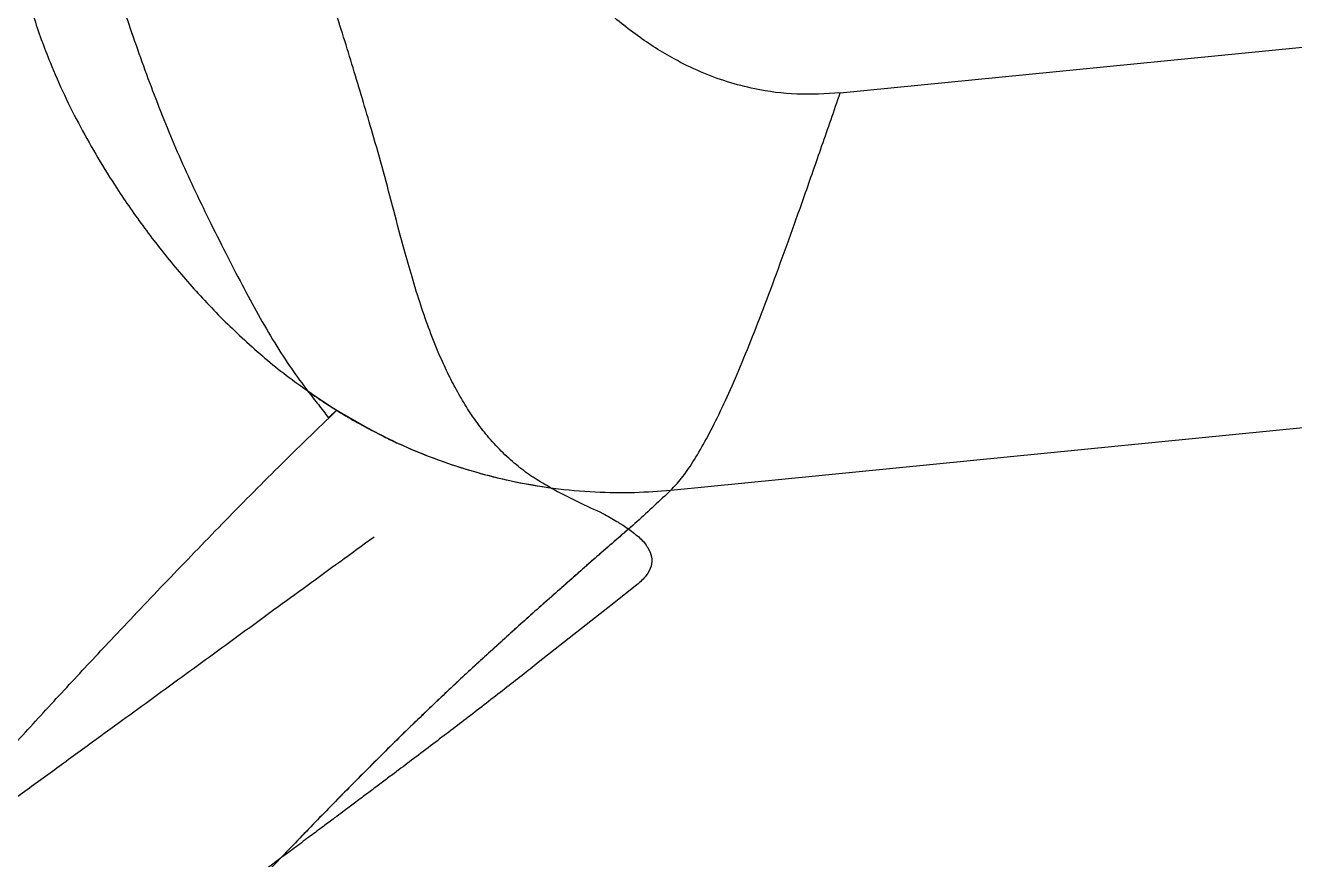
# Model space of a CAD drawing. Extents: x 939 to 1039, y 781 to 934.
# Drawn here: x 964.17 to 972.1, y 810.68 to 815.89 of the extents above; entities that cross this region are included whole.
import ezdxf

# ---------------------------------------------------------------- set-up
doc = ezdxf.new("R2010")
doc.units = 0
doc.header["$MEASUREMENT"] = 0
doc.layers.add('1', color=4, linetype='Continuous')

# ---------------------------------------------------------------- blocks, each defined once
blk = doc.blocks.new('Envoy')
at = {"layer": '1', "color": 3, "linetype": 'Continuous', "lineweight": 25}
for p, q in [((30.6063, 16.2921), (33.9523, 16.6238)), ((29.5482, 13.8105), (33.5212, 14.2043)), ((29.3354, 13.2179), (29.1825, 13.098)), ((29.1825, 13.098), (28.7183, 12.7322))]:
    blk.add_line(p, q, dxfattribs=at)
for points, knots in [([(27.6831, 16.0407), (27.6454, 16.1685), (27.5696, 16.4254), (27.4499, 16.8093), (27.3211, 17.1905), (27.1837, 17.566), (27.0373, 17.9373), (26.8815, 18.3027), (26.7152, 18.6609), (26.5389, 19.0066), (26.3489, 19.3635), (26.1641, 19.72), (25.993, 20.0927), (25.8413, 20.4592), (25.6916, 20.8321), (25.5721, 21.0707), (25.5131, 21.1886)], [0, 0, 0, 0, 0.071399, 0.143524, 0.215372, 0.286989, 0.357912, 0.429369, 0.49998, 0.569733, 0.637637, 0.717087, 0.785004, 0.857179, 0.929435, 1, 1, 1, 1]), ([(25.4809, 18.8376), (25.5114, 18.7503), (25.5782, 18.5592), (25.6696, 18.2771), (25.7612, 17.9844), (25.8475, 17.7032), (25.9344, 17.4196), (26.0361, 17.0931), (26.1573, 16.7207), (26.3059, 16.305), (26.4688, 15.896), (26.5956, 15.6333), (26.659, 15.5019)], [0, 0, 0, 0, 0.07817, 0.171227, 0.250799, 0.33752, 0.41998, 0.501712, 0.62673, 0.751334, 0.875638, 1, 1, 1, 1]), ([(25.4208, 17.4138), (25.4385, 17.3016), (25.4725, 17.0849), (25.5582, 16.7742), (25.6794, 16.4389), (25.8505, 16.0777), (26.0549, 15.7344), (26.2568, 15.4442), (26.4487, 15.1997), (26.6612, 14.9604), (26.898, 14.7288), (27.1617, 14.5055), (27.3583, 14.3755), (27.4588, 14.309)], [0, 0, 0, 0, 0.091201, 0.176098, 0.256937, 0.374368, 0.491053, 0.569947, 0.650477, 0.733171, 0.818547, 0.907214, 1, 1, 1, 1]), ([(30.6063, 16.2921), (30.5156, 16.2868), (30.3368, 16.2762), (30.1, 16.3074), (29.8995, 16.3591), (29.7311, 16.4219), (29.5415, 16.5146), (29.3323, 16.6481), (29.1138, 16.8273), (28.9048, 17.0339), (28.7781, 17.1866), (28.7128, 17.2654)], [0, 0, 0, 0, 0.126178, 0.248891, 0.330138, 0.411954, 0.495001, 0.616588, 0.744382, 0.868157, 1, 1, 1, 1]), ([(29.5482, 13.8105), (29.5699, 13.8332), (29.6132, 13.8785), (29.6849, 13.9821), (29.7598, 14.1091), (29.8379, 14.2605), (29.919, 14.4349), (30.0035, 14.6324), (30.0915, 14.8526), (30.1836, 15.0952), (30.2805, 15.361), (30.3831, 15.6502), (30.4915, 15.9615), (30.5679, 16.1814), (30.6063, 16.2921)], [0, 0, 0, 0, 0.084376, 0.168072, 0.250844, 0.332755, 0.414455, 0.495929, 0.577657, 0.659861, 0.742402, 0.826863, 0.912828, 1, 1, 1, 1]), ([(28.7958, 13.8249), (28.7635, 13.8433), (28.6994, 13.8799), (28.6039, 13.9486), (28.5105, 14.0291), (28.4237, 14.1197), (28.3459, 14.2167), (28.2775, 14.3161), (28.2153, 14.4204), (28.1585, 14.529), (28.0994, 14.6563), (28.041, 14.8012), (27.9826, 14.9687), (27.93, 15.1383), (27.8741, 15.3358), (27.8157, 15.5558), (27.7521, 15.7994), (27.706, 15.9605), (27.6831, 16.0407)], [0, 0, 0, 0, 0.063123, 0.125255, 0.18816, 0.250783, 0.304797, 0.35617, 0.405503, 0.453298, 0.499963, 0.564526, 0.624117, 0.687988, 0.748566, 0.833368, 0.91708, 1, 1, 1, 1]), ([(26.659, 15.5019), (26.6945, 15.4315), (26.7646, 15.2928), (26.8668, 15.093), (26.9683, 14.9037), (27.0716, 14.7281), (27.1756, 14.566), (27.2445, 14.474), (27.2789, 14.4281)], [0, 0, 0, 0, 0.171248, 0.336996, 0.50009, 0.666417, 0.833447, 1, 1, 1, 1]), ([(27.2789, 14.4281), (27.301, 14.3998), (27.3459, 14.3422), (27.3868, 14.2894), (27.4076, 14.2625)], [0, 0, 0, 0, 0.491941, 1, 1, 1, 1]), ([(27.2789, 14.4281), (27.3082, 14.4078), (27.3672, 14.3668), (27.4281, 14.3283), (27.4588, 14.309)], [0, 0, 0, 0, 0.496141, 1, 1, 1, 1]), ([(24.7938, 11.4959), (24.8746, 11.5869), (25.0389, 11.7722), (25.2885, 12.0511), (25.5444, 12.332), (25.8031, 12.6123), (26.0872, 12.916), (26.3993, 13.245), (26.7427, 13.5996), (27.094, 13.9563), (27.3369, 14.1911), (27.4588, 14.309)], [0, 0, 0, 0, 0.096764, 0.196883, 0.297009, 0.397028, 0.497053, 0.622119, 0.74749, 0.873341, 1, 1, 1, 1]), ([(27.4076, 14.2625), (27.4159, 14.2704), (27.4327, 14.2864), (27.45, 14.3014), (27.4588, 14.309)], [0, 0, 0, 0, 0.496061, 1, 1, 1, 1]), ([(27.4588, 14.309), (27.4836, 14.2938), (27.526, 14.2679), (27.5798, 14.237), (27.6267, 14.2109), (27.6738, 14.1856), (27.7263, 14.1586), (27.7781, 14.1329), (27.8593, 14.0944), (27.9745, 14.0441), (28.149, 13.9774), (28.3502, 13.9141), (28.5752, 13.8592), (28.7229, 13.8362), (28.7958, 13.8249)], [0, 0, 0, 0, 0.060605, 0.103618, 0.129018, 0.172552, 0.214951, 0.251858, 0.292922, 0.40228, 0.513767, 0.68268, 0.843243, 1, 1, 1, 1]), ([(27.4588, 14.309), (27.5749, 14.2421), (27.8044, 14.1099), (28.1701, 13.9651), (28.5076, 13.8714), (28.8102, 13.8192), (29.0717, 13.796), (29.3196, 13.7926), (29.4731, 13.8046), (29.5482, 13.8105)], [0, 0, 0, 0, 0.179322, 0.354446, 0.525615, 0.650788, 0.771901, 0.888416, 1, 1, 1, 1]), ([(29.5482, 13.8105), (29.4784, 13.7446), (29.3438, 13.6173), (29.1244, 13.4298), (28.9172, 13.247), (28.7105, 13.0644), (28.5068, 12.8817), (28.3066, 12.699), (28.1107, 12.5161), (27.856, 12.2722), (27.55, 11.967), (27.1934, 11.6005), (26.8434, 11.2342), (26.614, 10.9901), (26.4995, 10.8683)], [0, 0, 0, 0, 0.067279, 0.129788, 0.192012, 0.254273, 0.316511, 0.37873, 0.440936, 0.503132, 0.627482, 0.751804, 0.876117, 1, 1, 1, 1]), ([(28.7958, 13.8249), (28.8528, 13.795), (28.9666, 13.7351), (29.0711, 13.6883), (29.1233, 13.6648)], [0, 0, 0, 0, 0.499977, 1, 1, 1, 1]), ([(29.1233, 13.6648), (29.1535, 13.6476), (29.1913, 13.626), (29.2271, 13.6041), (29.2386, 13.5969), (29.2448, 13.593), (29.26, 13.5833), (29.2722, 13.5752), (29.2834, 13.5677)], [0, 0, 0, 0, 0.499961, 0.624971, 0.687477, 0.728748, 0.749982, 1, 1, 1, 1]), ([(29.2834, 13.5677), (29.2681, 13.5544), (29.2395, 13.5294), (29.1994, 13.4944), (29.1639, 13.4634), (29.129, 13.4329), (29.0928, 13.4012), (29.036, 13.3515), (28.9605, 13.2852), (28.8801, 13.2143), (28.8135, 13.1554), (28.762, 13.1097), (28.7102, 13.0637), (28.6573, 13.0165), (28.6032, 12.968), (28.5057, 12.8804), (28.365, 12.7526), (28.1838, 12.5848), (27.9866, 12.3978), (27.7748, 12.1914), (27.5485, 11.9642), (27.3247, 11.7355), (27.1775, 11.5827), (27.1043, 11.5068)], [0, 0, 0, 0, 0.019374, 0.036438, 0.051192, 0.064567, 0.081022, 0.097438, 0.137137, 0.177786, 0.20085, 0.223068, 0.24444, 0.267989, 0.291857, 0.315151, 0.395806, 0.478069, 0.559606, 0.667882, 0.778205, 0.889714, 1, 1, 1, 1]), ([(29.2834, 13.5677), (29.3087, 13.5486), (29.3595, 13.5102), (29.4061, 13.4519), (29.4309, 13.3931), (29.4282, 13.3343), (29.3999, 13.2756), (29.3569, 13.2372), (29.3354, 13.2179)], [0, 0, 0, 0, 0.166639, 0.334613, 0.500025, 0.667259, 0.833504, 1, 1, 1, 1]), ([(27.6921, 13.5167), (27.6208, 13.4647), (27.4811, 13.3629), (27.2726, 13.211), (27.0679, 13.0619), (26.8639, 12.9133), (26.6631, 12.767), (26.4626, 12.6209), (26.2649, 12.4769), (26.0572, 12.3255), (25.8392, 12.1667), (25.6098, 11.9996), (25.4238, 11.864), (25.2821, 11.7609), (25.184, 11.6894), (25.0991, 11.6275), (25.0309, 11.5778), (24.9758, 11.5377), (24.9181, 11.4956), (24.8765, 11.4653), (24.854, 11.4489)], [0, 0, 0, 0, 0.071658, 0.140289, 0.210902, 0.280128, 0.349707, 0.418871, 0.489715, 0.558291, 0.63984, 0.7234, 0.806269, 0.842436, 0.878507, 0.914116, 0.936045, 0.953901, 0.975075, 1, 1, 1, 1]), ([(28.7183, 12.7322), (28.6848, 12.7056), (28.6156, 12.6508), (28.5075, 12.5663), (28.3953, 12.4793), (28.2832, 12.3931), (28.1717, 12.3078), (28.0581, 12.2214), (27.9448, 12.1357), (27.8479, 12.0626), (27.7686, 12.003), (27.7018, 11.9528), (27.6324, 11.9008), (27.564, 11.8496), (27.5016, 11.803), (27.4398, 11.7568), (27.3725, 11.7066), (27.2922, 11.6467), (27.2016, 11.5793), (27.1379, 11.5318), (27.1043, 11.5068)], [0, 0, 0, 0, 0.064968, 0.133849, 0.206645, 0.277711, 0.344797, 0.415283, 0.489167, 0.554841, 0.594254, 0.635195, 0.677661, 0.721654, 0.760579, 0.791974, 0.834696, 0.883608, 0.938709, 1, 1, 1, 1]), ([(27.1043, 11.5068), (26.9627, 11.4018), (26.6795, 11.1919), (26.3991, 10.9871), (26.259, 10.8848)], [0, 0, 0, 0, 0.500001, 1, 1, 1, 1])]:
    blk.add_open_spline(points, degree=3, knots=knots, dxfattribs=at)

msp = doc.modelspace()

# ---------------------------------------------------------------- block references
at = {"layer": '1'}
msp.add_blockref('Envoy', (938.6538, 799.1744), dxfattribs=at)

doc.saveas('drawing.dxf')
